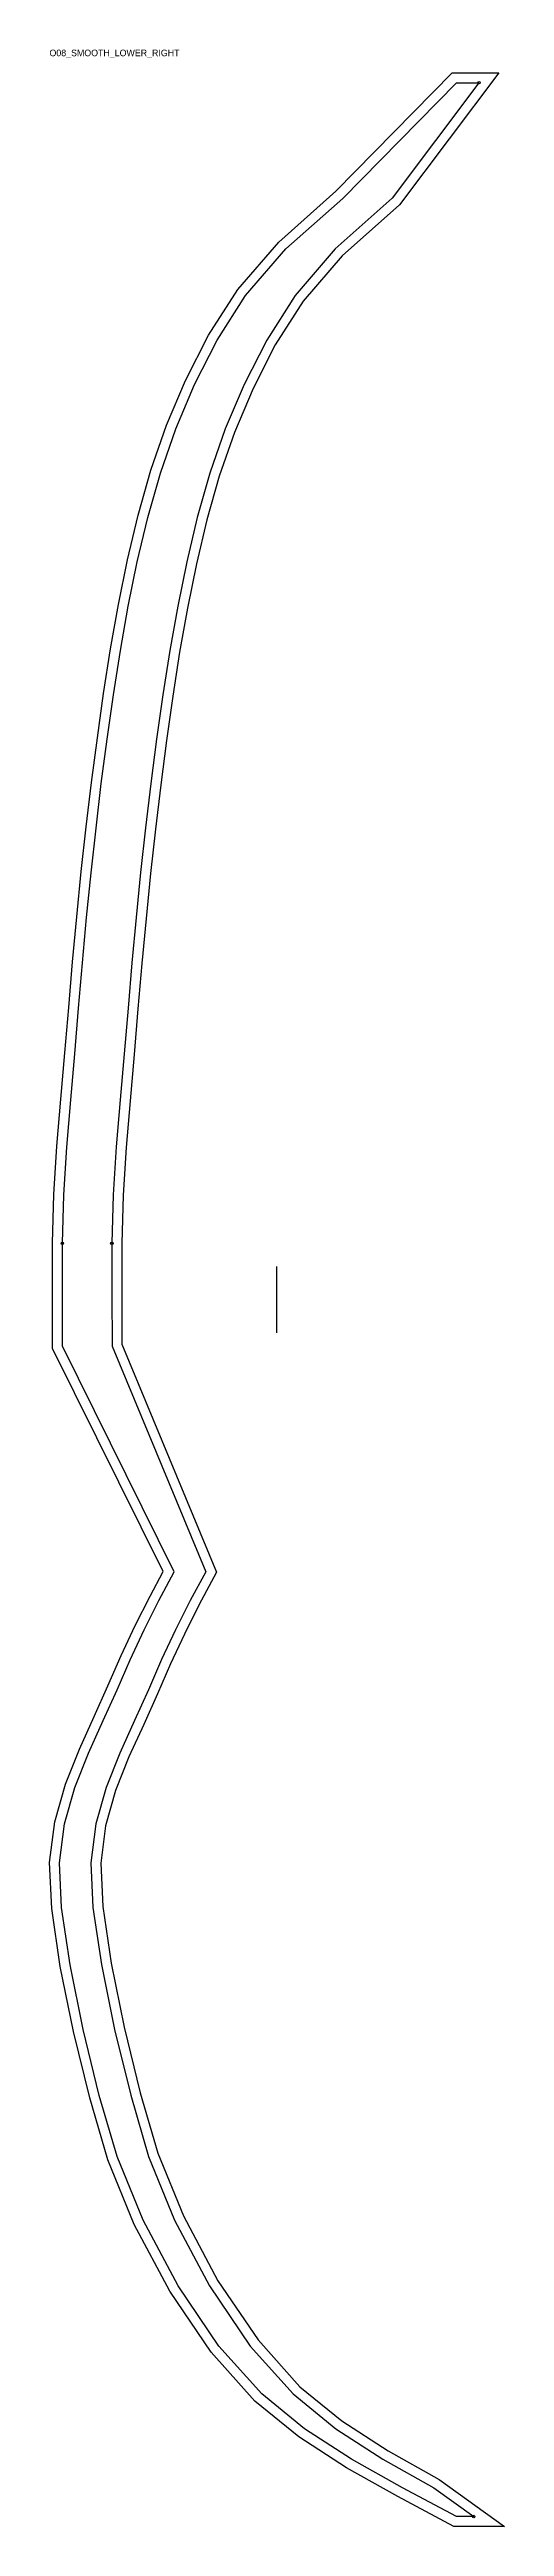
# Model space of a CAD drawing. Header units: millimetres. Extents: x -493 to 58, y -12 to 2987.
import ezdxf

# ---------------------------------------------------------------- set-up
doc = ezdxf.new("R2010")
doc.units = ezdxf.units.MM
for name, color, linetype in [('CUT', 1, 'Continuous'), ('GRAIN', 3, 'Continuous'), ('ID', 7, 'Continuous'), ('NOTCH', 2, 'Continuous'), ('SEAM', 5, 'Continuous')]:
    doc.layers.add(name, color=color, linetype=linetype)

msp = doc.modelspace()

# ---------------------------------------------------------------- linework, layer by layer
at = {"layer": 'CUT'}
msp.add_lwpolyline([(-3, -12), (-71.2, 24.1), (-133.3, 59.1), (-191, 96.4), (-244.3, 139.7), (-297.4, 198.9), (-347.5, 273), (-390.7, 353.7), (-422.6, 432), (-444.4, 506.9), (-464.1, 587.2), (-480.1, 666.1), (-490.5, 736.4), (-493.2, 792.2), (-486.9, 841.1), (-473.9, 886.8), (-456.9, 929.3), (-438.9, 968.8), (-422.3, 1006), (-406.4, 1042.6), (-389.3, 1078.9), (-371.3, 1114.6), (-355.4, 1144.2), (-489.4, 1414.5), (-489.5, 1481.1), (-489.6, 1541.9), (-488, 1601.1), (-484.3, 1659.3), (-479.5, 1716.4), (-474.5, 1772.4), (-469.9, 1827.5), (-465.2, 1882.5), (-460.1, 1937.3), (-454.7, 1991.9), (-448.8, 2046.1), (-442.3, 2100), (-435.2, 2153.9), (-427.6, 2207.7), (-419.2, 2261.6), (-409.5, 2315.5), (-398.5, 2369.6), (-385.8, 2423.7), (-370.3, 2478), (-351.3, 2532.4), (-328.2, 2586.8), (-300.4, 2641.5), (-265.1, 2696.8), (-215.4, 2754.3), (-146, 2815.9), (-5, 2959.2), (51.3, 2959.3), (-68.8, 2799.2), (-138.3, 2737.5), (-185.8, 2682.5), (-219.5, 2629.7), (-246.4, 2576.8), (-268.9, 2523.8), (-287.4, 2470.8), (-302.5, 2417.7), (-315.1, 2364.5), (-326, 2311.1), (-335.5, 2257.7), (-343.9, 2204.3), (-351.4, 2150.7), (-358.4, 2097.2), (-364.9, 2043.5), (-370.8, 1989.5), (-376.2, 1935.1), (-381.3, 1880.5), (-386, 1825.6), (-390.5, 1770.4), (-395.6, 1714.4), (-400.4, 1657.7), (-404, 1600.1), (-405.6, 1541.7), (-405.5, 1481.2), (-405.4, 1419.8), (-290.7, 1143.5), (-312, 1103.6), (-329.7, 1068.5), (-346.5, 1032.7), (-362.3, 996.4), (-379, 959), (-396.9, 919.9), (-413.1, 879.1), (-425.3, 836.3), (-431.1, 791.3), (-428.6, 738.8), (-418.4, 670.3), (-402.6, 592.5), (-383.2, 513.2), (-361.9, 440), (-330.9, 364), (-289, 285.5), (-240.4, 213.8), (-189.7, 157.2), (-138.9, 115.9), (-82.9, 79.7), (-21, 44.9), (58.3, -11.9), (-3, -12)], close=True, dxfattribs=at)
at = {"layer": 'GRAIN'}
msp.add_line((-217.5, 1433.6), (-217.5, 1513.6), dxfattribs=at)
at = {"layer": 'NOTCH'}
for centre in [(27.3, 2947.2), (-477.6, 1541.8), (-417.6, 1541.9), (21, 0)]:
    msp.add_circle(centre, 1.5, dxfattribs=at)
at = {"layer": 'SEAM'}
msp.add_lwpolyline([(0, 0), (-65.4, 34.7), (-127.1, 69.3), (-184, 106.1), (-236, 148.4), (-287.9, 206.3), (-337.3, 279.3), (-379.8, 358.9), (-411.3, 436), (-432.8, 510), (-452.4, 589.8), (-468.3, 668.2), (-478.5, 737.5), (-481.1, 791.8), (-475.1, 838.7), (-462.5, 882.9), (-445.9, 924.6), (-428, 963.9), (-411.3, 1001.2), (-395.4, 1037.6), (-378.5, 1073.7), (-360.6, 1109.1), (-341.9, 1144), (-477.4, 1417.3), (-477.5, 1481.1), (-477.6, 1541.8), (-476, 1600.6), (-472.3, 1658.4), (-467.5, 1715.4), (-462.5, 1771.3), (-457.9, 1826.5), (-453.2, 1881.4), (-448.2, 1936.2), (-442.8, 1990.6), (-436.8, 2044.7), (-430.4, 2098.6), (-423.3, 2152.3), (-415.8, 2205.9), (-407.3, 2259.6), (-397.8, 2313.3), (-386.8, 2367), (-374.1, 2420.7), (-358.8, 2474.4), (-340.1, 2528.1), (-317.3, 2581.8), (-289.9, 2635.5), (-255.5, 2689.6), (-206.8, 2745.9), (-137.7, 2807.2), (0, 2947.2), (27.3, 2947.2), (-77.7, 2807.3), (-146.8, 2746), (-195.5, 2689.7), (-229.9, 2635.6), (-257.3, 2581.9), (-280.1, 2528.2), (-298.8, 2474.5), (-314.1, 2420.8), (-326.8, 2367.1), (-337.8, 2313.4), (-347.3, 2259.7), (-355.8, 2206), (-363.3, 2152.4), (-370.4, 2098.7), (-376.8, 2044.8), (-382.8, 1990.7), (-388.2, 1936.3), (-393.2, 1881.5), (-397.9, 1826.6), (-402.5, 1771.4), (-407.5, 1715.5), (-412.3, 1658.5), (-416, 1600.7), (-417.6, 1541.9), (-417.5, 1481.2), (-417.4, 1417.4), (-303.9, 1144.1), (-322.6, 1109.2), (-340.5, 1073.7), (-357.4, 1037.7), (-373.3, 1001.3), (-390, 964), (-407.9, 924.6), (-424.5, 883), (-437.1, 838.7), (-443.1, 791.8), (-440.5, 737.6), (-430.3, 668.3), (-414.4, 589.9), (-394.8, 510.1), (-373.3, 436), (-341.8, 358.9), (-299.3, 279.3), (-249.9, 206.4), (-198, 148.4), (-146, 106.2), (-89.1, 69.4), (-27.4, 34.7), (21, 0)], close=True, dxfattribs=at)

# ---------------------------------------------------------------- texts
at = {"layer": 'ID'}
msp.add_text('O08_SMOOTH_LOWER_RIGHT', height=8, dxfattribs=at).set_placement((-493.2, 2979.3))

doc.saveas('drawing.dxf')
